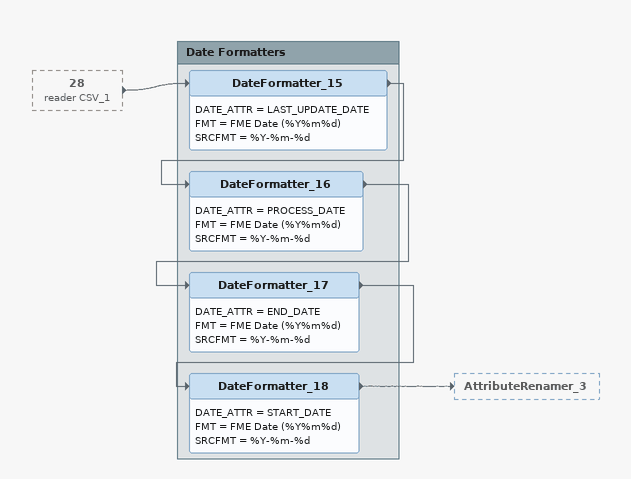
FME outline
28 (reader CSV_1) [outside]
    -> DateFormatter_15

Bookmark: Date Formatters
DateFormatter_15
    DATE_ATTR = LAST_UPDATE_DATE
    FMT = FME Date (%Y%m%d)
    SRCFMT = %Y-%m-%d
    -> DateFormatter_16
DateFormatter_16
    DATE_ATTR = PROCESS_DATE
    FMT = FME Date (%Y%m%d)
    SRCFMT = %Y-%m-%d
    -> DateFormatter_17
DateFormatter_17
    DATE_ATTR = END_DATE
    FMT = FME Date (%Y%m%d)
    SRCFMT = %Y-%m-%d
    -> DateFormatter_18
DateFormatter_18
    DATE_ATTR = START_DATE
    FMT = FME Date (%Y%m%d)
    SRCFMT = %Y-%m-%d
    -> AttributeRenamer_3
